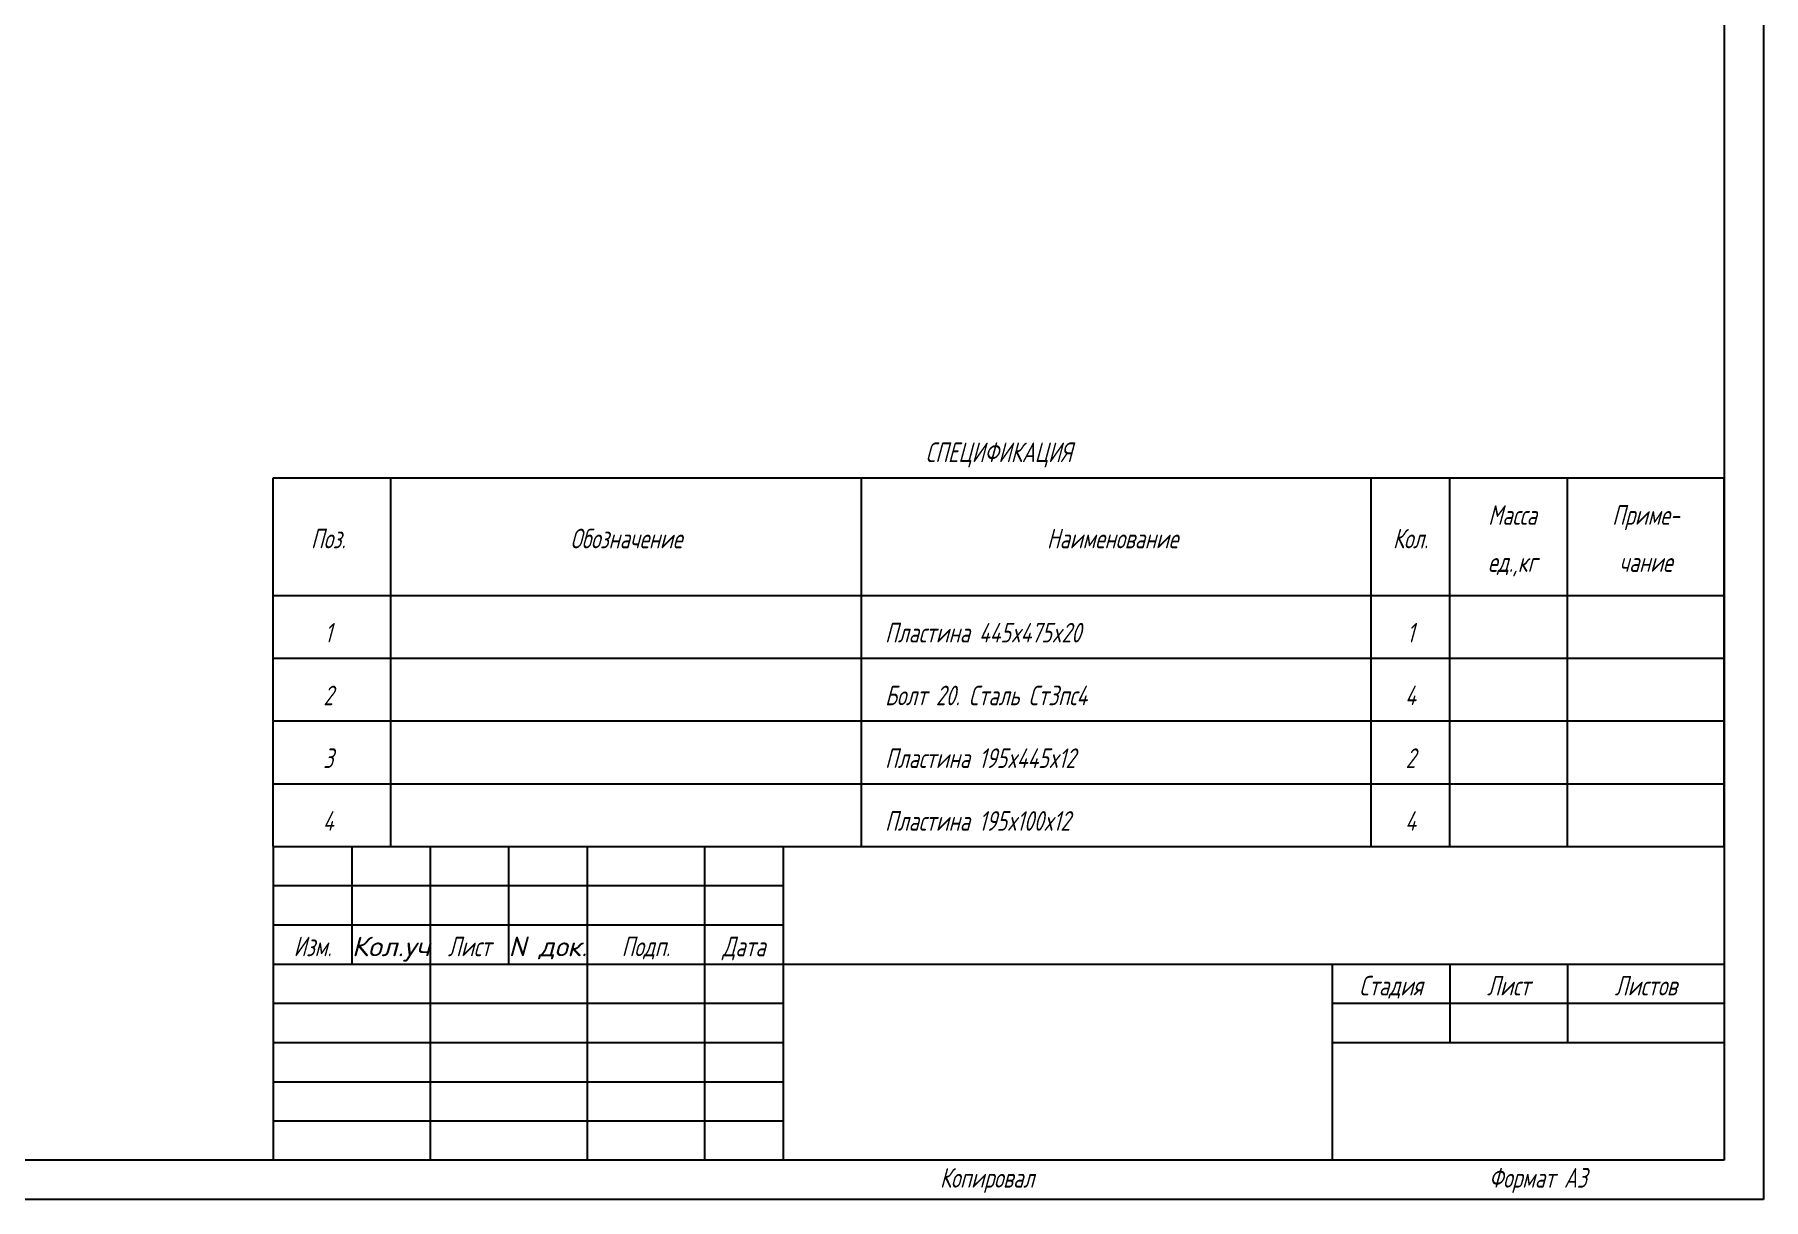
# Model space of a CAD drawing. Extents: x 0 to 420, y 0 to 297.
# Drawn here: x 199.6 to 420, y 0 to 148.5 of the extents above; entities that cross this region are included whole.
import ezdxf
from ezdxf.enums import TextEntityAlignment as Align

# ---------------------------------------------------------------- set-up
doc = ezdxf.new("R2010")
doc.units = 0
doc.header["$MEASUREMENT"] = 0
doc.layers.add('СПЕЦИФИКАЦИЯ', color=7, linetype='CONTINUOUS')
doc.layers.add('ШТАМП_РАМКА', color=7, linetype='CONTINUOUS')
doc.styles.add('SCADOFFICE', font='RomanS', dxfattribs={"width": 0.7, "oblique": 15, "height": 2.5})

msp = doc.modelspace()

# ---------------------------------------------------------------- linework, layer by layer
at = {"layer": 'СПЕЦИФИКАЦИЯ', "linetype": 'Continuous'}
for p, q in [((230, 92), (415, 92)), ((230, 45), (230, 92)), ((245, 45), (245, 92)), ((305, 45), (305, 92)), ((370, 45), (370, 92)), ((380, 45), (380, 92)), ((395, 45), (395, 92)), ((415, 45), (415, 92)), ((230, 77), (415, 77)), ((230, 69), (415, 69)), ((230, 61), (415, 61)), ((230, 53), (415, 53)), ((230, 45), (415, 45))]:
    msp.add_line(p, q, dxfattribs=at)
at = {"layer": 'ШТАМП_РАМКА', "linetype": 'Continuous'}
for p, q in [((420, 297), (420, 0)), ((415, 292), (415, 5)), ((230, 45), (415, 45)), ((230, 45), (230, 5)), ((240, 45), (240, 30)), ((250, 45), (250, 5)), ((260, 45), (260, 30)), ((270, 45), (270, 5)), ((285, 45), (285, 5)), ((295, 45), (295, 5)), ((230, 40), (295, 40)), ((230, 35), (295, 35)), ((230, 30), (295, 30)), ((295, 30), (415, 30)), ((365, 30), (365, 5)), ((380, 30), (380, 20)), ((395, 30), (395, 20)), ((230, 25), (295, 25)), ((365, 25), (415, 25)), ((230, 20), (295, 20)), ((365, 20), (415, 20)), ((230, 15), (295, 15)), ((230, 10), (295, 10)), ((415, 5), (20, 5)), ((420, 0), (0, 0))]:
    msp.add_line(p, q, dxfattribs=at)

# ---------------------------------------------------------------- texts
at = {"layer": 'СПЕЦИФИКАЦИЯ', "style": 'SCADOFFICE', "oblique": 15, "width": 0.7}
for s, p in [('СПЕЦИФИКАЦИЯ', (322.5, 94)), ('Масса', (388, 86)), ('Приме-', (405, 86)), ('Поз.', (237, 83)), ('Обозначение', (275, 83)), ('Наименование', (337, 83)), ('Кол.', (375, 83)), ('ед.,кг', (388, 80)), ('чание', (405, 80)), ('1', (237, 71)), ('1', (375, 71)), ('2', (237, 63)), ('4', (375, 63)), ('3', (237, 55)), ('2', (375, 55)), ('4', (237, 47)), ('4', (375, 47))]:
    msp.add_text(s, height=2.5, dxfattribs=at).set_placement(p, align=Align.CENTER)
for s, p in [('Пластина 445x475x20', (308, 71)), ('Болт 20. Сталь Ст3пс4', (308, 63)), ('Пластина 195x445x12', (308, 55)), ('Пластина 195x100x12', (308, 47))]:
    msp.add_text(s, height=2.5, dxfattribs=at).set_placement(p)
at = {"layer": 'ШТАМП_РАМКА', "style": 'SCADOFFICE', "oblique": 15, "width": 0.7}
for s, p in [('Изм.', (235, 31)), ('Лист', (255, 31)), ('Подп.', (277.5, 31)), ('Дата', (290, 31)), ('Стадия', (372.5, 26)), ('Лист', (387.5, 26)), ('Листов', (405, 26))]:
    msp.add_text(s, height=2.5, dxfattribs=at).set_placement(p, align=Align.CENTER)
at = {"layer": 'ШТАМП_РАМКА', "style": 'SCADOFFICE', "oblique": 15}
for s, width, p, p2 in [('Кол.уч', 0.848485, (240, 31), (250, 31)), ('N док.', 0.815534, (260, 31), (270, 31))]:
    msp.add_text(s, height=2.5, dxfattribs=dict(at, width=width)).set_placement(p, p2, align=Align.FIT)
at = {"layer": 'ШТАМП_РАМКА', "style": 'SCADOFFICE', "oblique": 15, "width": 0.7}
for s, p in [('Копировал', (315, 1.5)), ('Формат А3', (385, 1.5))]:
    msp.add_text(s, height=2.5, dxfattribs=at).set_placement(p)

doc.saveas('drawing.dxf')
